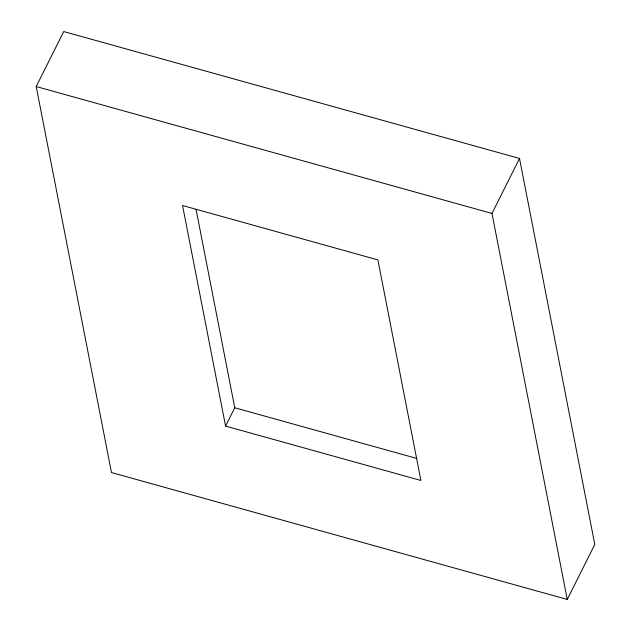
<?xml version="1.0" encoding="UTF-8"?>
<svg xmlns="http://www.w3.org/2000/svg" width="631" height="631" viewBox="0 0 631 631"><rect width="100%" height="100%" fill="white"/><g stroke="black" fill="none" stroke-linecap="round" stroke-linejoin="round"><path stroke-width="0.95" d="M36.204 86.534L63.739 31.55L519.51 158.46L594.796 544.466L567.261 599.45L111.49 472.54L36.204 86.534L491.983 213.444L567.261 599.45M225.575 426.083L182.556 205.509L377.89 259.901L420.909 480.475L225.575 426.083L234.756 407.76L196.075 209.437M491.983 213.444L519.51 158.46M234.756 407.76L416.807 458.453"/></g></svg>
